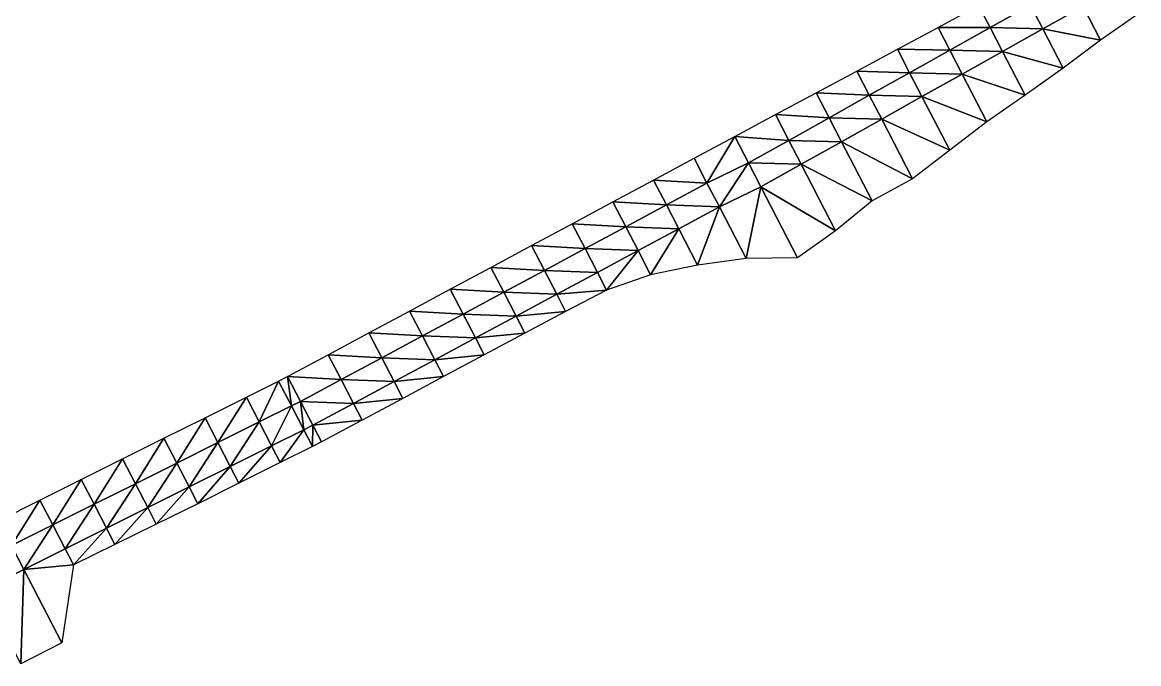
# Model space of a CAD drawing. Header units: metres. Extents: x 1882598 to 1885460, y 3171405 to 3171756.
# Drawn here: x 1882945.33 to 1882969.53, y 3171520.47 to 3171534.38 of the extents above; entities that cross this region are included whole.
import ezdxf

# ---------------------------------------------------------------- set-up
doc = ezdxf.new("R2010")
doc.units = ezdxf.units.M
doc.header["$MEASUREMENT"] = 0
doc.layers.add('Triangles surfaces projet', color=7, linetype='Continuous', true_color=0x848484)

msp = doc.modelspace()

# ---------------------------------------------------------------- linework, layer by layer
at = {"layer": 'Triangles surfaces projet'}
for points in [[(1882966.308, 3171534.263, 154.46), (1882965.179, 3171534.269, 155.018), (1882966.06, 3171534.742, 155), (1882966.308, 3171534.263, 154.46)], [(1882967.181, 3171534.752, 154.46), (1882966.308, 3171534.263, 154.46), (1882966.06, 3171534.742, 155), (1882967.181, 3171534.752, 154.46)], [(1882967.449, 3171534.235, 154.46), (1882966.308, 3171534.263, 154.46), (1882967.181, 3171534.752, 154.46), (1882967.449, 3171534.235, 154.46)], [(1882968.322, 3171534.724, 154.46), (1882967.449, 3171534.235, 154.46), (1882967.181, 3171534.752, 154.46), (1882968.322, 3171534.724, 154.46)], [(1882968.702, 3171533.99, 155.287), (1882967.449, 3171534.235, 154.46), (1882968.322, 3171534.724, 154.46), (1882968.702, 3171533.99, 155.287)], [(1882968.702, 3171533.99, 155.287), (1882968.322, 3171534.724, 154.46), (1882969.529, 3171534.568, 155.186), (1882968.702, 3171533.99, 155.287)], [(1882964.298, 3171533.796, 155.036), (1882965.179, 3171534.269, 155.018), (1882965.436, 3171533.774, 154.46), (1882964.298, 3171533.796, 155.036)], [(1882966.308, 3171534.263, 154.46), (1882965.436, 3171533.774, 154.46), (1882965.179, 3171534.269, 155.018), (1882966.308, 3171534.263, 154.46)], [(1882965.436, 3171533.774, 154.46), (1882966.308, 3171534.263, 154.46), (1882966.576, 3171533.746, 154.46), (1882965.436, 3171533.774, 154.46)], [(1882967.449, 3171534.235, 154.46), (1882966.576, 3171533.746, 154.46), (1882966.308, 3171534.263, 154.46), (1882967.449, 3171534.235, 154.46)], [(1882967.449, 3171534.235, 154.46), (1882967.891, 3171533.383, 155.42), (1882966.576, 3171533.746, 154.46), (1882967.449, 3171534.235, 154.46)], [(1882967.891, 3171533.383, 155.42), (1882967.449, 3171534.235, 154.46), (1882968.702, 3171533.99, 155.287), (1882967.891, 3171533.383, 155.42)], [(1882964.298, 3171533.796, 155.036), (1882964.563, 3171533.285, 154.46), (1882963.417, 3171533.323, 155.054), (1882964.298, 3171533.796, 155.036)], [(1882965.436, 3171533.774, 154.46), (1882964.563, 3171533.285, 154.46), (1882964.298, 3171533.796, 155.036), (1882965.436, 3171533.774, 154.46)], [(1882965.436, 3171533.774, 154.46), (1882965.704, 3171533.257, 154.46), (1882964.563, 3171533.285, 154.46), (1882965.436, 3171533.774, 154.46)], [(1882965.704, 3171533.257, 154.46), (1882965.436, 3171533.774, 154.46), (1882966.576, 3171533.746, 154.46), (1882965.704, 3171533.257, 154.46)], [(1882967.066, 3171532.8, 155.525), (1882965.704, 3171533.257, 154.46), (1882966.576, 3171533.746, 154.46), (1882967.066, 3171532.8, 155.525)], [(1882967.066, 3171532.8, 155.525), (1882966.576, 3171533.746, 154.46), (1882967.891, 3171533.383, 155.42), (1882967.066, 3171532.8, 155.525)], [(1882962.536, 3171532.85, 155.072), (1882963.417, 3171533.323, 155.054), (1882963.69, 3171532.796, 154.46), (1882962.536, 3171532.85, 155.072)], [(1882963.69, 3171532.796, 154.46), (1882963.417, 3171533.323, 155.054), (1882964.563, 3171533.285, 154.46), (1882963.69, 3171532.796, 154.46)], [(1882964.831, 3171532.768, 154.46), (1882963.69, 3171532.796, 154.46), (1882964.563, 3171533.285, 154.46), (1882964.831, 3171532.768, 154.46)], [(1882964.563, 3171533.285, 154.46), (1882965.704, 3171533.257, 154.46), (1882964.831, 3171532.768, 154.46), (1882964.563, 3171533.285, 154.46)], [(1882966.239, 3171532.222, 155.625), (1882964.831, 3171532.768, 154.46), (1882965.704, 3171533.257, 154.46), (1882966.239, 3171532.222, 155.625)], [(1882965.704, 3171533.257, 154.46), (1882967.066, 3171532.8, 155.525), (1882966.239, 3171532.222, 155.625), (1882965.704, 3171533.257, 154.46)], [(1882962.817, 3171532.307, 154.46), (1882961.655, 3171532.377, 155.09), (1882962.536, 3171532.85, 155.072), (1882962.817, 3171532.307, 154.46)], [(1882962.536, 3171532.85, 155.072), (1882963.69, 3171532.796, 154.46), (1882962.817, 3171532.307, 154.46), (1882962.536, 3171532.85, 155.072)], [(1882963.69, 3171532.796, 154.46), (1882963.958, 3171532.279, 154.46), (1882962.817, 3171532.307, 154.46), (1882963.69, 3171532.796, 154.46)], [(1882964.831, 3171532.768, 154.46), (1882963.958, 3171532.279, 154.46), (1882963.69, 3171532.796, 154.46), (1882964.831, 3171532.768, 154.46)], [(1882965.432, 3171531.606, 155.769), (1882963.958, 3171532.279, 154.46), (1882964.831, 3171532.768, 154.46), (1882965.432, 3171531.606, 155.769)], [(1882965.432, 3171531.606, 155.769), (1882964.831, 3171532.768, 154.46), (1882966.239, 3171532.222, 155.625), (1882965.432, 3171531.606, 155.769)], [(1882961.944, 3171531.818, 154.46), (1882960.774, 3171531.904, 155.108), (1882961.655, 3171532.377, 155.09), (1882961.944, 3171531.818, 154.46)], [(1882961.944, 3171531.818, 154.46), (1882961.655, 3171532.377, 155.09), (1882962.817, 3171532.307, 154.46), (1882961.944, 3171531.818, 154.46)], [(1882962.817, 3171532.307, 154.46), (1882963.085, 3171531.789, 154.46), (1882961.944, 3171531.818, 154.46), (1882962.817, 3171532.307, 154.46)], [(1882963.085, 3171531.789, 154.46), (1882962.817, 3171532.307, 154.46), (1882963.958, 3171532.279, 154.46), (1882963.085, 3171531.789, 154.46)], [(1882964.626, 3171530.989, 155.913), (1882963.085, 3171531.789, 154.46), (1882963.958, 3171532.279, 154.46), (1882964.626, 3171530.989, 155.913)], [(1882963.958, 3171532.279, 154.46), (1882965.432, 3171531.606, 155.769), (1882964.626, 3171530.989, 155.913), (1882963.958, 3171532.279, 154.46)], [(1882960.774, 3171531.904, 155.108), (1882960.171, 3171530.893, 154.52), (1882959.892, 3171531.431, 155.126), (1882960.774, 3171531.904, 155.108)], [(1882960.171, 3171530.893, 154.52), (1882960.774, 3171531.904, 155.108), (1882961.071, 3171531.329, 154.46), (1882960.171, 3171530.893, 154.52)], [(1882961.071, 3171531.329, 154.46), (1882960.774, 3171531.904, 155.108), (1882961.944, 3171531.818, 154.46), (1882961.071, 3171531.329, 154.46)], [(1882961.071, 3171531.329, 154.46), (1882961.944, 3171531.818, 154.46), (1882962.212, 3171531.3, 154.46), (1882961.071, 3171531.329, 154.46)], [(1882961.944, 3171531.818, 154.46), (1882963.085, 3171531.789, 154.46), (1882962.212, 3171531.3, 154.46), (1882961.944, 3171531.818, 154.46)], [(1882963.085, 3171531.789, 154.46), (1882963.748, 3171530.509, 155.901), (1882962.212, 3171531.3, 154.46), (1882963.085, 3171531.789, 154.46)], [(1882964.626, 3171530.989, 155.913), (1882963.748, 3171530.509, 155.901), (1882963.085, 3171531.789, 154.46), (1882964.626, 3171530.989, 155.913)], [(1882959.011, 3171530.958, 155.144), (1882959.892, 3171531.431, 155.126), (1882960.171, 3171530.893, 154.52), (1882959.011, 3171530.958, 155.144)], [(1882960.439, 3171530.375, 154.52), (1882960.171, 3171530.893, 154.52), (1882961.071, 3171531.329, 154.46), (1882960.439, 3171530.375, 154.52)], [(1882961.071, 3171531.329, 154.46), (1882961.339, 3171530.811, 154.46), (1882960.439, 3171530.375, 154.52), (1882961.071, 3171531.329, 154.46)], [(1882962.212, 3171531.3, 154.46), (1882961.339, 3171530.811, 154.46), (1882961.071, 3171531.329, 154.46), (1882962.212, 3171531.3, 154.46)], [(1882962.959, 3171529.858, 156.084), (1882961.339, 3171530.811, 154.46), (1882962.212, 3171531.3, 154.46), (1882962.959, 3171529.858, 156.084)], [(1882962.959, 3171529.858, 156.084), (1882962.212, 3171531.3, 154.46), (1882963.748, 3171530.509, 155.901), (1882962.959, 3171529.858, 156.084)], [(1882959.29, 3171530.42, 154.538), (1882958.13, 3171530.485, 155.162), (1882959.011, 3171530.958, 155.144), (1882959.29, 3171530.42, 154.538)], [(1882959.29, 3171530.42, 154.538), (1882959.011, 3171530.958, 155.144), (1882960.171, 3171530.893, 154.52), (1882959.29, 3171530.42, 154.538)], [(1882960.439, 3171530.375, 154.52), (1882959.29, 3171530.42, 154.538), (1882960.171, 3171530.893, 154.52), (1882960.439, 3171530.375, 154.52)], [(1882961.339, 3171530.811, 154.46), (1882961.017, 3171529.258, 155.778), (1882960.439, 3171530.375, 154.52), (1882961.339, 3171530.811, 154.46)], [(1882961.017, 3171529.258, 155.778), (1882961.339, 3171530.811, 154.46), (1882962.135, 3171529.275, 156.19), (1882961.017, 3171529.258, 155.778)], [(1882961.339, 3171530.811, 154.46), (1882962.959, 3171529.858, 156.084), (1882962.135, 3171529.275, 156.19), (1882961.339, 3171530.811, 154.46)], [(1882958.13, 3171530.485, 155.162), (1882958.409, 3171529.947, 154.556), (1882957.249, 3171530.012, 155.18), (1882958.13, 3171530.485, 155.162)], [(1882958.409, 3171529.947, 154.556), (1882958.13, 3171530.485, 155.162), (1882959.29, 3171530.42, 154.538), (1882958.409, 3171529.947, 154.556)], [(1882958.409, 3171529.947, 154.556), (1882959.29, 3171530.42, 154.538), (1882959.558, 3171529.902, 154.538), (1882958.409, 3171529.947, 154.556)], [(1882959.558, 3171529.902, 154.538), (1882959.29, 3171530.42, 154.538), (1882960.439, 3171530.375, 154.52), (1882959.558, 3171529.902, 154.538)], [(1882959.558, 3171529.902, 154.538), (1882960.439, 3171530.375, 154.52), (1882959.966, 3171529.114, 155.426), (1882959.558, 3171529.902, 154.538)], [(1882959.966, 3171529.114, 155.426), (1882960.439, 3171530.375, 154.52), (1882961.017, 3171529.258, 155.778), (1882959.966, 3171529.114, 155.426)], [(1882957.528, 3171529.473, 154.574), (1882956.368, 3171529.538, 155.198), (1882957.249, 3171530.012, 155.18), (1882957.528, 3171529.473, 154.574)], [(1882957.249, 3171530.012, 155.18), (1882958.409, 3171529.947, 154.556), (1882957.528, 3171529.473, 154.574), (1882957.249, 3171530.012, 155.18)], [(1882958.409, 3171529.947, 154.556), (1882958.677, 3171529.429, 154.556), (1882957.528, 3171529.473, 154.574), (1882958.409, 3171529.947, 154.556)], [(1882958.409, 3171529.947, 154.556), (1882959.558, 3171529.902, 154.538), (1882958.677, 3171529.429, 154.556), (1882958.409, 3171529.947, 154.556)], [(1882958.677, 3171529.429, 154.556), (1882959.558, 3171529.902, 154.538), (1882958.949, 3171528.903, 155.148), (1882958.677, 3171529.429, 154.556)], [(1882958.949, 3171528.903, 155.148), (1882959.558, 3171529.902, 154.538), (1882959.966, 3171529.114, 155.426), (1882958.949, 3171528.903, 155.148)], [(1882956.368, 3171529.538, 155.198), (1882956.646, 3171529, 154.592), (1882955.487, 3171529.065, 155.216), (1882956.368, 3171529.538, 155.198)], [(1882957.528, 3171529.473, 154.574), (1882956.646, 3171529, 154.592), (1882956.368, 3171529.538, 155.198), (1882957.528, 3171529.473, 154.574)], [(1882957.796, 3171528.956, 154.574), (1882956.646, 3171529, 154.592), (1882957.528, 3171529.473, 154.574), (1882957.796, 3171528.956, 154.574)], [(1882957.528, 3171529.473, 154.574), (1882958.677, 3171529.429, 154.556), (1882957.796, 3171528.956, 154.574), (1882957.528, 3171529.473, 154.574)], [(1882957.996, 3171528.57, 155.009), (1882957.796, 3171528.956, 154.574), (1882958.677, 3171529.429, 154.556), (1882957.996, 3171528.57, 155.009)], [(1882958.677, 3171529.429, 154.556), (1882958.949, 3171528.903, 155.148), (1882957.996, 3171528.57, 155.009), (1882958.677, 3171529.429, 154.556)], [(1882954.606, 3171528.592, 155.234), (1882955.487, 3171529.065, 155.216), (1882955.765, 3171528.527, 154.61), (1882954.606, 3171528.592, 155.234)], [(1882956.646, 3171529, 154.592), (1882955.765, 3171528.527, 154.61), (1882955.487, 3171529.065, 155.216), (1882956.646, 3171529, 154.592)], [(1882956.646, 3171529, 154.592), (1882956.914, 3171528.483, 154.592), (1882955.765, 3171528.527, 154.61), (1882956.646, 3171529, 154.592)], [(1882957.796, 3171528.956, 154.574), (1882956.914, 3171528.483, 154.592), (1882956.646, 3171529, 154.592), (1882957.796, 3171528.956, 154.574)], [(1882957.796, 3171528.956, 154.574), (1882957.996, 3171528.57, 155.009), (1882956.914, 3171528.483, 154.592), (1882957.796, 3171528.956, 154.574)], [(1882954.606, 3171528.592, 155.234), (1882954.884, 3171528.054, 154.628), (1882953.724, 3171528.119, 155.252), (1882954.606, 3171528.592, 155.234)], [(1882954.884, 3171528.054, 154.628), (1882954.606, 3171528.592, 155.234), (1882955.765, 3171528.527, 154.61), (1882954.884, 3171528.054, 154.628)], [(1882956.033, 3171528.01, 154.61), (1882954.884, 3171528.054, 154.628), (1882955.765, 3171528.527, 154.61), (1882956.033, 3171528.01, 154.61)], [(1882955.765, 3171528.527, 154.61), (1882956.914, 3171528.483, 154.592), (1882956.033, 3171528.01, 154.61), (1882955.765, 3171528.527, 154.61)], [(1882956.914, 3171528.483, 154.592), (1882957.107, 3171528.112, 155.01), (1882956.033, 3171528.01, 154.61), (1882956.914, 3171528.483, 154.592)], [(1882957.107, 3171528.112, 155.01), (1882956.914, 3171528.483, 154.592), (1882957.996, 3171528.57, 155.009), (1882957.107, 3171528.112, 155.01)], [(1882953.724, 3171528.119, 155.252), (1882954.003, 3171527.581, 154.646), (1882952.843, 3171527.646, 155.27), (1882953.724, 3171528.119, 155.252)], [(1882954.003, 3171527.581, 154.646), (1882953.724, 3171528.119, 155.252), (1882954.884, 3171528.054, 154.628), (1882954.003, 3171527.581, 154.646)], [(1882954.884, 3171528.054, 154.628), (1882955.152, 3171527.537, 154.628), (1882954.003, 3171527.581, 154.646), (1882954.884, 3171528.054, 154.628)], [(1882955.152, 3171527.537, 154.628), (1882954.884, 3171528.054, 154.628), (1882956.033, 3171528.01, 154.61), (1882955.152, 3171527.537, 154.628)], [(1882956.033, 3171528.01, 154.61), (1882956.224, 3171527.641, 155.025), (1882955.152, 3171527.537, 154.628), (1882956.033, 3171528.01, 154.61)], [(1882956.224, 3171527.641, 155.025), (1882956.033, 3171528.01, 154.61), (1882957.107, 3171528.112, 155.01), (1882956.224, 3171527.641, 155.025)], [(1882951.962, 3171527.173, 155.288), (1882952.843, 3171527.646, 155.27), (1882953.122, 3171527.108, 154.664), (1882951.962, 3171527.173, 155.288)], [(1882952.843, 3171527.646, 155.27), (1882954.003, 3171527.581, 154.646), (1882953.122, 3171527.108, 154.664), (1882952.843, 3171527.646, 155.27)], [(1882954.271, 3171527.064, 154.646), (1882953.122, 3171527.108, 154.664), (1882954.003, 3171527.581, 154.646), (1882954.271, 3171527.064, 154.646)], [(1882954.271, 3171527.064, 154.646), (1882954.003, 3171527.581, 154.646), (1882955.152, 3171527.537, 154.628), (1882954.271, 3171527.064, 154.646)], [(1882955.152, 3171527.537, 154.628), (1882955.343, 3171527.169, 155.042), (1882954.271, 3171527.064, 154.646), (1882955.152, 3171527.537, 154.628)], [(1882955.152, 3171527.537, 154.628), (1882956.224, 3171527.641, 155.025), (1882955.343, 3171527.169, 155.042), (1882955.152, 3171527.537, 154.628)], [(1882952.241, 3171526.635, 154.682), (1882951.081, 3171526.7, 155.306), (1882951.962, 3171527.173, 155.288), (1882952.241, 3171526.635, 154.682)], [(1882952.241, 3171526.635, 154.682), (1882951.962, 3171527.173, 155.288), (1882953.122, 3171527.108, 154.664), (1882952.241, 3171526.635, 154.682)], [(1882952.241, 3171526.635, 154.682), (1882953.122, 3171527.108, 154.664), (1882953.39, 3171526.59, 154.664), (1882952.241, 3171526.635, 154.682)], [(1882953.122, 3171527.108, 154.664), (1882954.271, 3171527.064, 154.646), (1882953.39, 3171526.59, 154.664), (1882953.122, 3171527.108, 154.664)], [(1882954.271, 3171527.064, 154.646), (1882954.461, 3171526.697, 155.059), (1882953.39, 3171526.59, 154.664), (1882954.271, 3171527.064, 154.646)], [(1882954.461, 3171526.697, 155.059), (1882954.271, 3171527.064, 154.646), (1882955.343, 3171527.169, 155.042), (1882954.461, 3171526.697, 155.059)], [(1882950.465, 3171525.715, 154.717), (1882950.186, 3171526.253, 155.323), (1882950.884, 3171526.602, 155.31), (1882950.465, 3171525.715, 154.717)], [(1882951.163, 3171526.064, 154.704), (1882950.465, 3171525.715, 154.717), (1882950.884, 3171526.602, 155.31), (1882951.163, 3171526.064, 154.704)], [(1882951.081, 3171526.7, 155.306), (1882951.163, 3171526.064, 154.704), (1882950.884, 3171526.602, 155.31), (1882951.081, 3171526.7, 155.306)], [(1882951.163, 3171526.064, 154.704), (1882951.081, 3171526.7, 155.306), (1882951.36, 3171526.162, 154.7), (1882951.163, 3171526.064, 154.704)], [(1882951.36, 3171526.162, 154.7), (1882951.081, 3171526.7, 155.306), (1882952.241, 3171526.635, 154.682), (1882951.36, 3171526.162, 154.7)], [(1882952.509, 3171526.117, 154.682), (1882951.36, 3171526.162, 154.7), (1882952.241, 3171526.635, 154.682), (1882952.509, 3171526.117, 154.682)], [(1882952.509, 3171526.117, 154.682), (1882952.241, 3171526.635, 154.682), (1882953.39, 3171526.59, 154.664), (1882952.509, 3171526.117, 154.682)], [(1882953.579, 3171526.225, 155.075), (1882952.509, 3171526.117, 154.682), (1882953.39, 3171526.59, 154.664), (1882953.579, 3171526.225, 155.075)], [(1882953.39, 3171526.59, 154.664), (1882954.461, 3171526.697, 155.059), (1882953.579, 3171526.225, 155.075), (1882953.39, 3171526.59, 154.664)], [(1882949.57, 3171525.269, 154.734), (1882949.291, 3171525.807, 155.34), (1882950.186, 3171526.253, 155.323), (1882949.57, 3171525.269, 154.734)], [(1882949.57, 3171525.269, 154.734), (1882950.186, 3171526.253, 155.323), (1882950.465, 3171525.715, 154.717), (1882949.57, 3171525.269, 154.734)], [(1882950.733, 3171525.198, 154.717), (1882950.465, 3171525.715, 154.717), (1882951.163, 3171526.064, 154.704), (1882950.733, 3171525.198, 154.717)], [(1882951.163, 3171526.064, 154.704), (1882951.431, 3171525.546, 154.704), (1882950.733, 3171525.198, 154.717), (1882951.163, 3171526.064, 154.704)], [(1882951.163, 3171526.064, 154.704), (1882951.36, 3171526.162, 154.7), (1882951.431, 3171525.546, 154.704), (1882951.163, 3171526.064, 154.704)], [(1882952.509, 3171526.117, 154.682), (1882951.628, 3171525.644, 154.7), (1882951.36, 3171526.162, 154.7), (1882952.509, 3171526.117, 154.682)], [(1882951.36, 3171526.162, 154.7), (1882951.628, 3171525.644, 154.7), (1882951.431, 3171525.546, 154.704), (1882951.36, 3171526.162, 154.7)], [(1882952.509, 3171526.117, 154.682), (1882952.697, 3171525.753, 155.092), (1882951.628, 3171525.644, 154.7), (1882952.509, 3171526.117, 154.682)], [(1882952.697, 3171525.753, 155.092), (1882952.509, 3171526.117, 154.682), (1882953.579, 3171526.225, 155.075), (1882952.697, 3171525.753, 155.092)], [(1882948.675, 3171524.823, 154.75), (1882948.396, 3171525.361, 155.356), (1882949.291, 3171525.807, 155.34), (1882948.675, 3171524.823, 154.75)], [(1882948.675, 3171524.823, 154.75), (1882949.291, 3171525.807, 155.34), (1882949.57, 3171525.269, 154.734), (1882948.675, 3171524.823, 154.75)], [(1882949.838, 3171524.751, 154.734), (1882949.57, 3171525.269, 154.734), (1882950.465, 3171525.715, 154.717), (1882949.838, 3171524.751, 154.734)], [(1882949.838, 3171524.751, 154.734), (1882950.465, 3171525.715, 154.717), (1882950.733, 3171525.198, 154.717), (1882949.838, 3171524.751, 154.734)], [(1882951.618, 3171525.184, 155.112), (1882951.431, 3171525.546, 154.704), (1882951.628, 3171525.644, 154.7), (1882951.618, 3171525.184, 155.112)], [(1882951.628, 3171525.644, 154.7), (1882951.815, 3171525.282, 155.108), (1882951.618, 3171525.184, 155.112), (1882951.628, 3171525.644, 154.7)], [(1882951.628, 3171525.644, 154.7), (1882952.697, 3171525.753, 155.092), (1882951.815, 3171525.282, 155.108), (1882951.628, 3171525.644, 154.7)], [(1882947.501, 3171524.914, 155.373), (1882948.396, 3171525.361, 155.356), (1882947.78, 3171524.376, 154.767), (1882947.501, 3171524.914, 155.373)], [(1882947.78, 3171524.376, 154.767), (1882948.396, 3171525.361, 155.356), (1882948.675, 3171524.823, 154.75), (1882947.78, 3171524.376, 154.767)], [(1882950.733, 3171525.198, 154.717), (1882951.431, 3171525.546, 154.704), (1882950.92, 3171524.835, 155.125), (1882950.733, 3171525.198, 154.717)], [(1882950.92, 3171524.835, 155.125), (1882951.431, 3171525.546, 154.704), (1882951.618, 3171525.184, 155.112), (1882950.92, 3171524.835, 155.125)], [(1882949.57, 3171525.269, 154.734), (1882948.943, 3171524.305, 154.75), (1882948.675, 3171524.823, 154.75), (1882949.57, 3171525.269, 154.734)], [(1882949.57, 3171525.269, 154.734), (1882949.838, 3171524.751, 154.734), (1882948.943, 3171524.305, 154.75), (1882949.57, 3171525.269, 154.734)], [(1882949.838, 3171524.751, 154.734), (1882950.733, 3171525.198, 154.717), (1882950.025, 3171524.389, 155.142), (1882949.838, 3171524.751, 154.734)], [(1882950.92, 3171524.835, 155.125), (1882950.025, 3171524.389, 155.142), (1882950.733, 3171525.198, 154.717), (1882950.92, 3171524.835, 155.125)], [(1882947.501, 3171524.914, 155.373), (1882946.885, 3171523.93, 154.783), (1882946.606, 3171524.468, 155.389), (1882947.501, 3171524.914, 155.373)], [(1882947.78, 3171524.376, 154.767), (1882946.885, 3171523.93, 154.783), (1882947.501, 3171524.914, 155.373), (1882947.78, 3171524.376, 154.767)], [(1882948.675, 3171524.823, 154.75), (1882948.048, 3171523.859, 154.767), (1882947.78, 3171524.376, 154.767), (1882948.675, 3171524.823, 154.75)], [(1882948.943, 3171524.305, 154.75), (1882948.048, 3171523.859, 154.767), (1882948.675, 3171524.823, 154.75), (1882948.943, 3171524.305, 154.75)], [(1882948.943, 3171524.305, 154.75), (1882949.838, 3171524.751, 154.734), (1882949.131, 3171523.942, 155.159), (1882948.943, 3171524.305, 154.75)], [(1882949.131, 3171523.942, 155.159), (1882949.838, 3171524.751, 154.734), (1882950.025, 3171524.389, 155.142), (1882949.131, 3171523.942, 155.159)], [(1882945.99, 3171523.483, 154.8), (1882945.711, 3171524.021, 155.406), (1882946.606, 3171524.468, 155.389), (1882945.99, 3171523.483, 154.8)], [(1882946.885, 3171523.93, 154.783), (1882945.99, 3171523.483, 154.8), (1882946.606, 3171524.468, 155.389), (1882946.885, 3171523.93, 154.783)], [(1882946.885, 3171523.93, 154.783), (1882947.78, 3171524.376, 154.767), (1882947.153, 3171523.412, 154.783), (1882946.885, 3171523.93, 154.783)], [(1882947.153, 3171523.412, 154.783), (1882947.78, 3171524.376, 154.767), (1882948.048, 3171523.859, 154.767), (1882947.153, 3171523.412, 154.783)], [(1882948.234, 3171523.499, 155.172), (1882948.048, 3171523.859, 154.767), (1882948.943, 3171524.305, 154.75), (1882948.234, 3171523.499, 155.172)], [(1882948.943, 3171524.305, 154.75), (1882949.131, 3171523.942, 155.159), (1882948.234, 3171523.499, 155.172), (1882948.943, 3171524.305, 154.75)], [(1882945.711, 3171524.021, 155.406), (1882945.095, 3171523.037, 154.817), (1882944.816, 3171523.575, 155.423), (1882945.711, 3171524.021, 155.406)], [(1882945.99, 3171523.483, 154.8), (1882945.095, 3171523.037, 154.817), (1882945.711, 3171524.021, 155.406), (1882945.99, 3171523.483, 154.8)], [(1882946.258, 3171522.966, 154.8), (1882945.99, 3171523.483, 154.8), (1882946.885, 3171523.93, 154.783), (1882946.258, 3171522.966, 154.8)], [(1882946.885, 3171523.93, 154.783), (1882947.153, 3171523.412, 154.783), (1882946.258, 3171522.966, 154.8), (1882946.885, 3171523.93, 154.783)], [(1882947.336, 3171523.058, 155.183), (1882947.153, 3171523.412, 154.783), (1882948.048, 3171523.859, 154.767), (1882947.336, 3171523.058, 155.183)], [(1882948.048, 3171523.859, 154.767), (1882948.234, 3171523.499, 155.172), (1882947.336, 3171523.058, 155.183), (1882948.048, 3171523.859, 154.767)], [(1882945.363, 3171522.519, 154.817), (1882945.095, 3171523.037, 154.817), (1882945.99, 3171523.483, 154.8), (1882945.363, 3171522.519, 154.817)], [(1882945.363, 3171522.519, 154.817), (1882945.99, 3171523.483, 154.8), (1882946.258, 3171522.966, 154.8), (1882945.363, 3171522.519, 154.817)], [(1882946.439, 3171522.616, 155.193), (1882946.258, 3171522.966, 154.8), (1882947.153, 3171523.412, 154.783), (1882946.439, 3171522.616, 155.193)], [(1882947.153, 3171523.412, 154.783), (1882947.336, 3171523.058, 155.183), (1882946.439, 3171522.616, 155.193), (1882947.153, 3171523.412, 154.783)], [(1882945.363, 3171522.519, 154.817), (1882944.468, 3171522.073, 154.833), (1882945.095, 3171523.037, 154.817), (1882945.363, 3171522.519, 154.817)], [(1882946.439, 3171522.616, 155.193), (1882945.363, 3171522.519, 154.817), (1882946.258, 3171522.966, 154.8), (1882946.439, 3171522.616, 155.193)], [(1882944.468, 3171522.073, 154.833), (1882945.363, 3171522.519, 154.817), (1882945.295, 3171520.475, 156.633), (1882944.468, 3171522.073, 154.833)], [(1882945.295, 3171520.475, 156.633), (1882945.363, 3171522.519, 154.817), (1882946.188, 3171520.926, 156.611), (1882945.295, 3171520.475, 156.633)], [(1882945.363, 3171522.519, 154.817), (1882946.439, 3171522.616, 155.193), (1882946.188, 3171520.926, 156.611), (1882945.363, 3171522.519, 154.817)]]:
    msp.add_3dface(points, dxfattribs=at)

doc.saveas('drawing.dxf')
